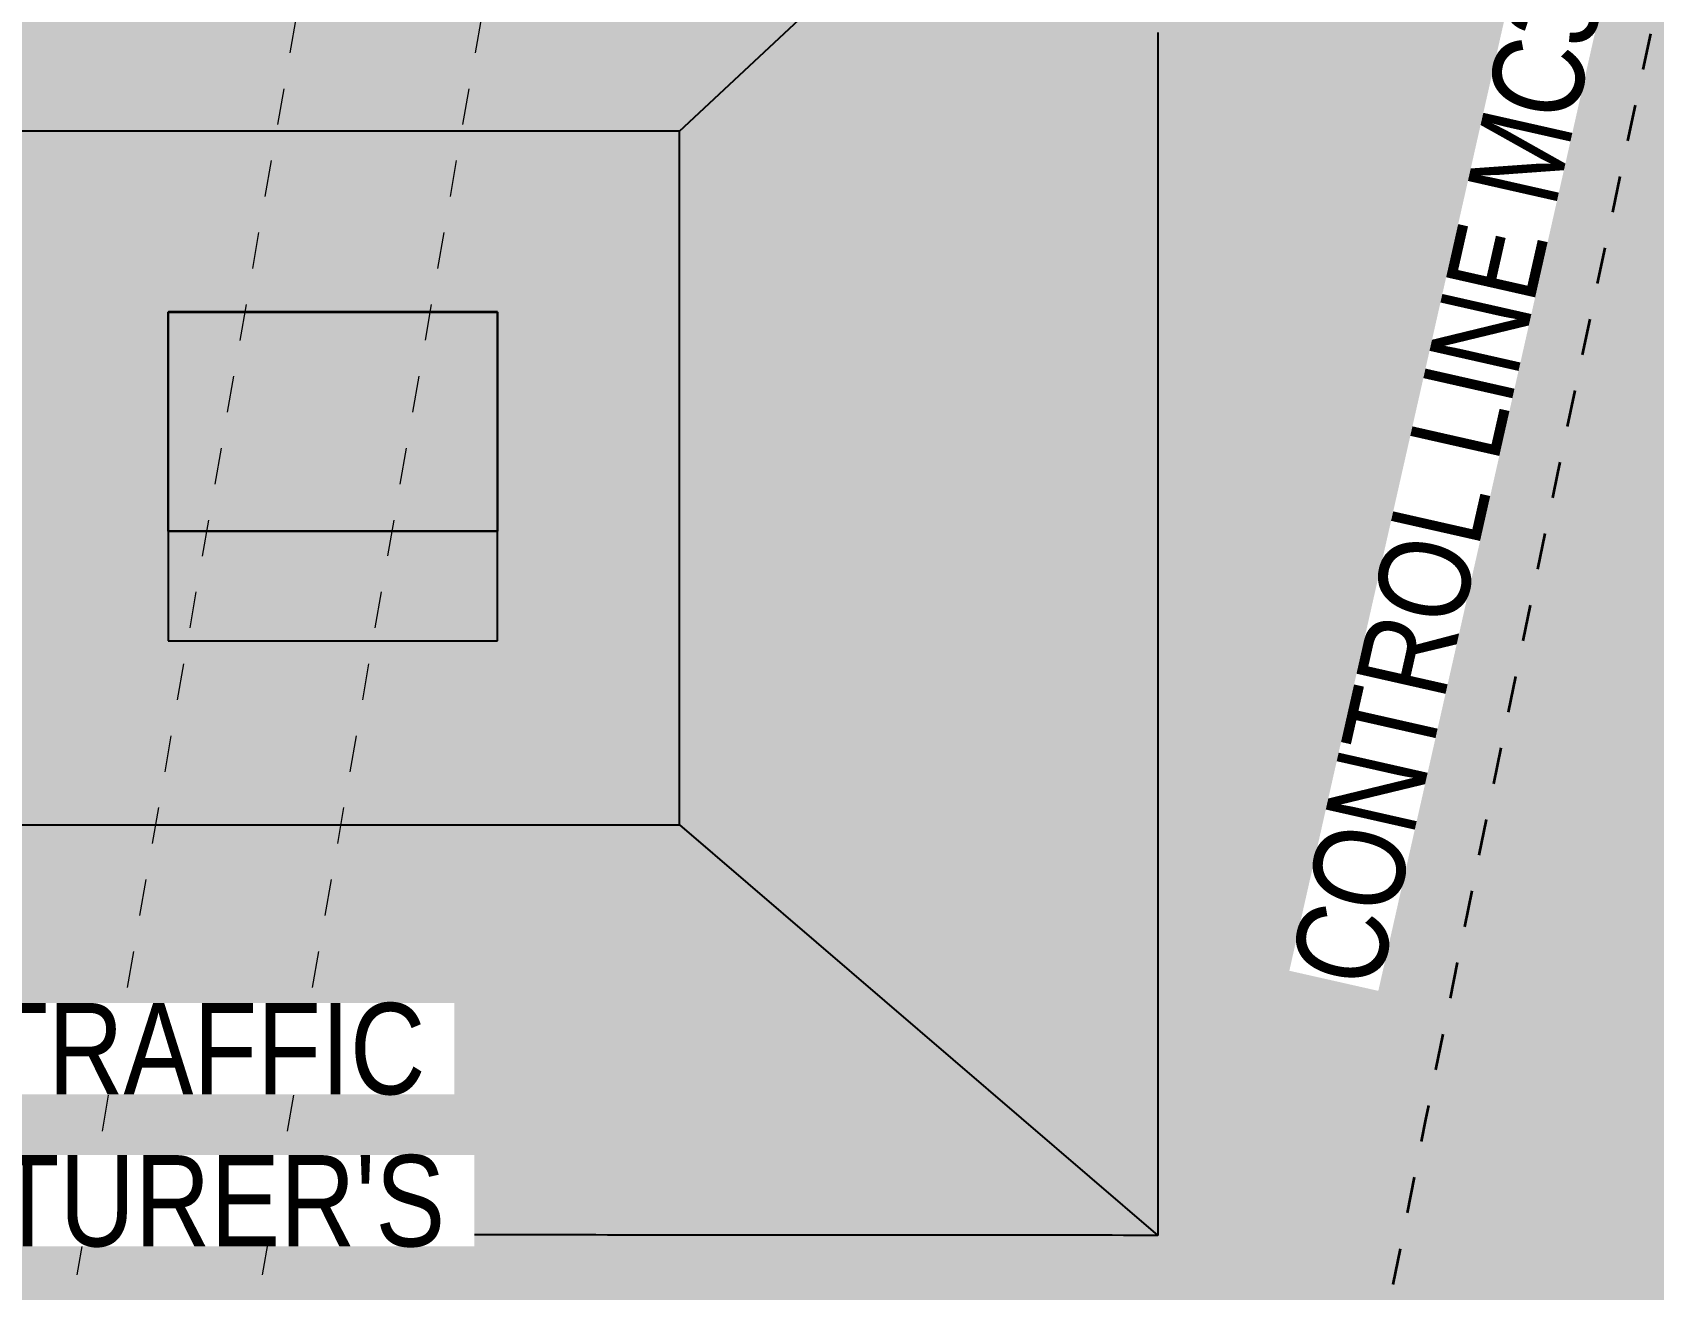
# Model space of a CAD drawing. Header units: metres. Extents: x -1161 to -1081, y 0 to 563.
# Drawn here: x -1126.315 to -1121.872, y 539.699 to 543.145 of the extents above; entities that cross this region are included whole.
import ezdxf

# ---------------------------------------------------------------- set-up
doc = ezdxf.new("R2010")
doc.units = ezdxf.units.M
doc.linetypes.add('ControlLine', pattern=[0.02, 0.0125, -0.0025, 0.0025, -0.0025])
doc.linetypes.add('Dash - Tight', pattern=[0.0045, 0.003, -0.0015])
for name, color, linetype, lineweight in [('A-DETL', 7, 'Continuous', 13), ('A-DETL-GENF', 7, 'Continuous', 9), ('A-GENM', 7, 'Continuous', 35), ('G-ANNO-TEXT', 7, 'Continuous', 9)]:
    doc.layers.add(name, color=color, linetype=linetype, lineweight=lineweight)
doc.styles.add('Arial Narrow_2', font='ARIALN.TTF', dxfattribs={"height": 0.25})

# ---------------------------------------------------------------- blocks, each defined once
blk = doc.blocks.new('T2DPAA-T2D-PWA-RW-M2D-000002_ControlLinesMinor_rvt-1-DRG-2873121 - DECK SLAB GENERAL ARRANGEMENT PLAN')
at = {"layer": 'A-DETL', "color": 150, "linetype": 'ControlLine', "lineweight": 35, "true_color": 0x0080ff}
blk.add_arc((-906.7582, 497.0745), 220, 166.350456, 170.117063, dxfattribs=at)
blk = doc.blocks.new('T2DPAA-T2D-C3S-RS-M3D-100334_rvt-1-DRG-2873121 - DECK SLAB GENERAL ARRANGEMENT PLAN')
at = {"layer": 'A-GENM', "color": 254, "lineweight": 25, "true_color": 0xd1d1d1}
for p, q in [((-1124.5413, 542.8742), (-1123.9259, 543.4493)), ((-1124.5413, 542.8742), (-1126.4413, 542.8742)), ((-1124.5413, 542.3305), (-1124.5413, 542.8742)), ((-1125.9426, 542.3786), (-1125.9426, 541.4776)), ((-1125.8424, 542.3796), (-1125.9418, 542.3796)), ((-1125.7422, 542.3796), (-1125.8417, 542.3796)), ((-1125.6419, 542.3796), (-1125.7416, 542.3796)), ((-1125.5417, 542.3796), (-1125.6414, 542.3796)), ((-1125.4415, 542.3796), (-1125.5413, 542.3796)), ((-1125.3413, 542.3796), (-1125.4411, 542.3796)), ((-1125.241, 542.3796), (-1125.341, 542.3796)), ((-1125.1408, 542.3796), (-1125.2409, 542.3796)), ((-1125.0406, 542.3796), (-1125.1407, 542.3796)), ((-1125.0406, 541.4776), (-1125.0406, 542.3786)), ((-1124.5414, 540.9731), (-1124.5413, 542.3297)), ((-1125.9426, 541.4776), (-1125.0406, 541.4776)), ((-1126.4414, 540.9731), (-1125.773, 540.9731)), ((-1125.772, 540.9731), (-1124.5414, 540.9731)), ((-1124.5414, 540.9731), (-1123.2302, 539.8481))]:
    blk.add_line(p, q, dxfattribs=at)
at = {"layer": 'A-GENM', "color": 9, "lineweight": 25, "true_color": 0xbebebe}
for p, q in [((-1125.9426, 542.3786), (-1125.9426, 542.3035)), ((-1125.9426, 542.3786), (-1125.9426, 542.3035)), ((-1125.0406, 542.3035), (-1125.0406, 542.3786)), ((-1125.0406, 542.3035), (-1125.0406, 542.3786)), ((-1125.9426, 542.3035), (-1125.9426, 542.2284)), ((-1125.0406, 542.2284), (-1125.0406, 542.3035)), ((-1125.9426, 542.2284), (-1125.9426, 542.1532)), ((-1125.0406, 542.1532), (-1125.0406, 542.2284)), ((-1125.9426, 542.1532), (-1125.9426, 542.0781)), ((-1125.0406, 542.0781), (-1125.0406, 542.1532)), ((-1125.9426, 542.0781), (-1125.9426, 542.003)), ((-1125.0406, 542.003), (-1125.0406, 542.0781)), ((-1125.9426, 542.003), (-1125.9426, 541.9279)), ((-1125.0406, 541.9279), (-1125.0406, 542.003)), ((-1125.9426, 541.9279), (-1125.9426, 541.8527)), ((-1125.0406, 541.8527), (-1125.0406, 541.9279)), ((-1125.9426, 541.8527), (-1125.9426, 541.7776)), ((-1125.0406, 541.7776), (-1125.0406, 541.8527))]:
    blk.add_line(p, q, dxfattribs=at)
at = {"layer": 'A-GENM', "color": 253, "lineweight": 25, "true_color": 0xa3a3a3}
for p, q in [((-1125.9426, 542.3035), (-1125.9426, 542.3786)), ((-1125.0406, 542.3786), (-1125.0406, 542.3035)), ((-1125.9426, 542.2284), (-1125.9426, 542.3035)), ((-1125.0406, 542.3035), (-1125.0406, 542.2284)), ((-1125.9426, 542.1532), (-1125.9426, 542.2284)), ((-1125.0406, 542.2284), (-1125.0406, 542.1532)), ((-1125.9426, 542.0781), (-1125.9426, 542.1532)), ((-1125.0406, 542.1532), (-1125.0406, 542.0781)), ((-1125.9426, 542.003), (-1125.9426, 542.0781)), ((-1125.0406, 542.0781), (-1125.0406, 542.003)), ((-1125.9426, 541.9279), (-1125.9426, 542.003)), ((-1125.0406, 542.003), (-1125.0406, 541.9279)), ((-1125.9426, 541.8527), (-1125.9426, 541.9279)), ((-1125.0406, 541.9279), (-1125.0406, 541.8527)), ((-1125.9426, 541.7776), (-1125.9426, 541.8527)), ((-1125.0406, 541.8527), (-1125.0406, 541.7776))]:
    blk.add_line(p, q, dxfattribs=at)
at = {"layer": 'A-GENM', "color": 9, "lineweight": 25, "true_color": 0xbebebe, "flags": 128}
for points in [[(-1123.2301, 543.1449), (-1123.2301, 542.9857), (-1123.2301, 542.5935), (-1123.2301, 542.2013), (-1123.2301, 541.8091), (-1123.2301, 541.4169), (-1123.2302, 541.0247), (-1123.2302, 540.6325), (-1123.2302, 540.2403), (-1123.2302, 539.8481)], [(-1125.9426, 542.3796), (-1125.9426, 542.3791), (-1125.9426, 542.3786)], [(-1125.0406, 542.3786), (-1125.0406, 542.3791), (-1125.0406, 542.3796)], [(-1125.9426, 542.3035), (-1125.9426, 542.2284), (-1125.9426, 542.1532), (-1125.9426, 542.0781), (-1125.9426, 542.003), (-1125.9426, 541.9279), (-1125.9426, 541.8527), (-1125.9426, 541.7776)], [(-1125.0406, 541.7776), (-1125.0406, 541.8527), (-1125.0406, 541.9279), (-1125.0406, 542.003), (-1125.0406, 542.0781), (-1125.0406, 542.1532), (-1125.0406, 542.2284), (-1125.0406, 542.3035)], [(-1125.9426, 541.7776), (-1125.9426, 541.7026), (-1125.9426, 541.6276), (-1125.9426, 541.5526), (-1125.9426, 541.4776)], [(-1125.0406, 541.4776), (-1125.0406, 541.5526), (-1125.0406, 541.6276), (-1125.0406, 541.7026), (-1125.0406, 541.7776)]]:
    blk.add_lwpolyline(points, dxfattribs=at)
at = {"layer": 'A-GENM', "color": 9, "lineweight": 25, "true_color": 0xbebebe}
for points in [[(-1125.8424, 542.3786), (-1125.8758, 542.3786), (-1125.9092, 542.3786), (-1125.9426, 542.3786)], [(-1125.8424, 542.3796), (-1125.8755, 542.3796), (-1125.9087, 542.3796), (-1125.9418, 542.3796)], [(-1125.7422, 542.3786), (-1125.7756, 542.3786), (-1125.809, 542.3786), (-1125.8424, 542.3786)], [(-1125.7422, 542.3796), (-1125.7753, 542.3796), (-1125.8085, 542.3796), (-1125.8417, 542.3796)], [(-1125.6419, 542.3786), (-1125.6753, 542.3786), (-1125.7088, 542.3786), (-1125.7422, 542.3786)], [(-1125.6419, 542.3796), (-1125.6751, 542.3796), (-1125.7084, 542.3796), (-1125.7416, 542.3796)], [(-1125.5417, 542.3786), (-1125.5751, 542.3786), (-1125.6085, 542.3786), (-1125.6419, 542.3786)], [(-1125.5417, 542.3796), (-1125.575, 542.3796), (-1125.6082, 542.3796), (-1125.6414, 542.3796)], [(-1125.4415, 542.3786), (-1125.4749, 542.3786), (-1125.5083, 542.3786), (-1125.5417, 542.3786)], [(-1125.4415, 542.3796), (-1125.4748, 542.3796), (-1125.508, 542.3796), (-1125.5413, 542.3796)], [(-1125.3413, 542.3786), (-1125.3747, 542.3786), (-1125.4081, 542.3786), (-1125.4415, 542.3786)], [(-1125.3413, 542.3796), (-1125.3746, 542.3796), (-1125.4079, 542.3796), (-1125.4411, 542.3796)], [(-1125.241, 542.3786), (-1125.2745, 542.3786), (-1125.3079, 542.3786), (-1125.3413, 542.3786)], [(-1125.241, 542.3796), (-1125.2744, 542.3796), (-1125.3077, 542.3796), (-1125.341, 542.3796)], [(-1125.1408, 542.3786), (-1125.1742, 542.3786), (-1125.2076, 542.3786), (-1125.241, 542.3786)], [(-1125.1408, 542.3796), (-1125.1742, 542.3796), (-1125.2075, 542.3796), (-1125.2409, 542.3796)], [(-1125.0406, 542.3786), (-1125.074, 542.3786), (-1125.1074, 542.3786), (-1125.1408, 542.3786)], [(-1125.0406, 542.3796), (-1125.074, 542.3796), (-1125.1074, 542.3796), (-1125.1407, 542.3796)], [(-1125.9426, 541.7776), (-1125.9092, 541.7776), (-1125.8758, 541.7776), (-1125.8424, 541.7776)], [(-1125.8424, 541.7776), (-1125.809, 541.7776), (-1125.7756, 541.7776), (-1125.7422, 541.7776)], [(-1125.7422, 541.7776), (-1125.7088, 541.7776), (-1125.6753, 541.7776), (-1125.6419, 541.7776)], [(-1125.6419, 541.7776), (-1125.6085, 541.7776), (-1125.5751, 541.7776), (-1125.5417, 541.7776)], [(-1125.5417, 541.7776), (-1125.5083, 541.7776), (-1125.4749, 541.7776), (-1125.4415, 541.7776)], [(-1125.4415, 541.7776), (-1125.4081, 541.7776), (-1125.3747, 541.7776), (-1125.3413, 541.7776)], [(-1125.3413, 541.7776), (-1125.3079, 541.7776), (-1125.2745, 541.7776), (-1125.241, 541.7776)], [(-1125.241, 541.7776), (-1125.2076, 541.7776), (-1125.1742, 541.7776), (-1125.1408, 541.7776)], [(-1125.1408, 541.7776), (-1125.1074, 541.7776), (-1125.074, 541.7776), (-1125.0406, 541.7776)]]:
    blk.add_open_spline(points, degree=3, dxfattribs=at)
at = {"layer": 'A-GENM', "color": 253, "lineweight": 25, "true_color": 0xa3a3a3}
for points in [[(-1125.9426, 542.3786), (-1125.9092, 542.3786), (-1125.8758, 542.3786), (-1125.8424, 542.3786)], [(-1125.8424, 542.3786), (-1125.809, 542.3786), (-1125.7756, 542.3786), (-1125.7422, 542.3786)], [(-1125.7422, 542.3786), (-1125.7088, 542.3786), (-1125.6753, 542.3786), (-1125.6419, 542.3786)], [(-1125.6419, 542.3786), (-1125.6085, 542.3786), (-1125.5751, 542.3786), (-1125.5417, 542.3786)], [(-1125.5417, 542.3786), (-1125.5083, 542.3786), (-1125.4749, 542.3786), (-1125.4415, 542.3786)], [(-1125.4415, 542.3786), (-1125.4081, 542.3786), (-1125.3747, 542.3786), (-1125.3413, 542.3786)], [(-1125.3413, 542.3786), (-1125.3079, 542.3786), (-1125.2745, 542.3786), (-1125.241, 542.3786)], [(-1125.241, 542.3786), (-1125.2076, 542.3786), (-1125.1742, 542.3786), (-1125.1408, 542.3786)], [(-1125.1408, 542.3786), (-1125.1074, 542.3786), (-1125.074, 542.3786), (-1125.0406, 542.3786)], [(-1125.8424, 541.7776), (-1125.8758, 541.7776), (-1125.9092, 541.7776), (-1125.9426, 541.7776)], [(-1125.7422, 541.7776), (-1125.7756, 541.7776), (-1125.809, 541.7776), (-1125.8424, 541.7776)], [(-1125.6419, 541.7776), (-1125.6753, 541.7776), (-1125.7088, 541.7776), (-1125.7422, 541.7776)], [(-1125.5417, 541.7776), (-1125.5751, 541.7776), (-1125.6085, 541.7776), (-1125.6419, 541.7776)], [(-1125.4415, 541.7776), (-1125.4749, 541.7776), (-1125.5083, 541.7776), (-1125.5417, 541.7776)], [(-1125.3413, 541.7776), (-1125.3747, 541.7776), (-1125.4081, 541.7776), (-1125.4415, 541.7776)], [(-1125.241, 541.7776), (-1125.2745, 541.7776), (-1125.3079, 541.7776), (-1125.3413, 541.7776)], [(-1125.1408, 541.7776), (-1125.1742, 541.7776), (-1125.2076, 541.7776), (-1125.241, 541.7776)], [(-1125.0406, 541.7776), (-1125.074, 541.7776), (-1125.1074, 541.7776), (-1125.1408, 541.7776)]]:
    blk.add_open_spline(points, degree=3, dxfattribs=at)
at = {"layer": 'A-GENM', "color": 9, "lineweight": 25, "true_color": 0xbebebe}
for points, knots in [([(-1125.9426, 541.4776), (-1125.809, 541.4776), (-1125.5083, 541.4776), (-1125.2076, 541.4776), (-1125.0406, 541.4776)], [0, 0, 0, 0, 0.444444, 1, 1, 1, 1]), ([(-1123.2302, 539.8481), (-1123.3978, 539.8482), (-1123.7331, 539.8484), (-1124.1523, 539.8486), (-1124.4876, 539.8489), (-1124.8229, 539.8491), (-1125.1582, 539.8494), (-1125.4935, 539.8493), (-1125.8288, 539.8491), (-1126.1641, 539.8486), (-1126.4994, 539.8481), (-1126.8347, 539.8477), (-1127.2538, 539.8472), (-1127.5891, 539.8467), (-1127.7568, 539.8465)], [0, 0, 0, 0, 0.111111, 0.222222, 0.277778, 0.333333, 0.444444, 0.5, 0.555556, 0.666667, 0.722222, 0.777778, 0.888889, 1, 1, 1, 1])]:
    blk.add_open_spline(points, degree=3, knots=knots, dxfattribs=at)
blk = doc.blocks.new('T2DPAA-T2D-C3S-TF-XRF-100102_dwg-40805790-DRG-2873121 - DECK SLAB GENERAL ARRANGEMENT PLAN')
at = {"color": 1, "linetype": 'Dash - Tight', "lineweight": 18, "true_color": 0xff0000}
for p, q in [((22.105, -677.6018), (59.663, -674.3158)), ((22.2354, -678.0923), (63.2789, -674.5013))]:
    blk.add_line(p, q, dxfattribs=at)
blk = doc.blocks.new('T2DPAA-T2D-PWC-TF-M2D-100101_TrafficSigDesign_rvt-1-DRG-2873121 - DECK SLAB GENERAL ARRANGEMENT PLAN')
at = {"color": 1, "linetype": 'Dash - Tight', "lineweight": 18, "true_color": 0xff0000, "rotation": 75.11694444444437}
blk.add_blockref('T2DPAA-T2D-C3S-TF-XRF-100102_dwg-40805790-DRG-2873121 - DECK SLAB GENERAL ARRANGEMENT PLAN', (-1792.1969, 661.0881), dxfattribs=at)

msp = doc.modelspace()

# ---------------------------------------------------------------- hatches: boundary and pattern name
at = {"layer": 'A-DETL-GENF', "true_color": 0xc0c0c0, "transparency": 33554624}
h = msp.add_hatch(color=9, dxfattribs=at)
h.paths.add_polyline_path([(-1111.4068, 507.6833), (-1111.4038, 509.3104), (-1115.8427, 509.5292), (-1115.9672, 509.6084), (-1116.0843, 509.6947), (-1116.1785, 509.7729), (-1116.2782, 509.8688), (-1115.9515, 510.1359), (-1115.8802, 510.0721), (-1115.8383, 510.0373), (-1111.9939, 509.8934), (-1111.8511, 509.8074), (-1111.7031, 509.7308), (-1111.5505, 509.6639), (-1111.3939, 509.607), (-1105.4244, 543.8703), (-1105.0297, 543.8889), (-1105.0437, 546.0535), (-1135.8197, 546.0535), (-1135.8232, 544.1752), (-1141.7908, 509.9228), (-1142.1676, 509.9226), (-1142.1716, 507.7407), (-1111.7207, 507.6839)])
h.paths.add_polyline_path([(-1141.9428, 509.9086), (-1141.9428, 509.9086), (-1141.8958, 509.9086)])
h.paths.add_polyline_path([(-1113.0758, 510.4344), (-1113.5295, 511.0763), (-1112.9817, 510.9822), (-1113.0494, 510.5882)])
h.paths.add_polyline_path([(-1114.5522, 511.4141), (-1114.5522, 511.4142), (-1114.5522, 511.4142)])
h.paths.add_polyline_path([(-1114.5522, 511.4141), (-1114.5522, 511.4142), (-1114.5522, 511.4142)])
h.paths.add_polyline_path([(-1114.5522, 511.4142), (-1114.5522, 511.4142), (-1114.5548, 511.4883)])
h.paths.add_polyline_path([(-1116.9781, 512.2536), (-1116.9781, 512.2536), (-1116.9781, 512.4315)])
h.paths.add_polyline_path([(-1115.0674, 515.8749), (-1115.1233, 515.8783), (-1115.1771, 515.894), (-1115.2259, 515.9213), (-1115.2675, 515.9588), (-1115.2997, 516.0046), (-1115.3209, 516.0564), (-1115.3301, 516.1116), (-1115.3267, 516.1675), (-1115.311, 516.2212), (-1115.2837, 516.2701), (-1115.2462, 516.3117), (-1115.2004, 516.3439), (-1115.1486, 516.3651), (-1115.0934, 516.3743), (-1115.0375, 516.3709), (-1114.9838, 516.3552), (-1114.9349, 516.3279), (-1114.8933, 516.2904), (-1114.8611, 516.2446), (-1114.8399, 516.1928), (-1114.8308, 516.1376), (-1114.8341, 516.0817), (-1114.8499, 516.028), (-1114.8771, 515.9791), (-1114.9146, 515.9375), (-1114.9604, 515.9053), (-1115.0122, 515.8841)])
h.paths.add_polyline_path([(-1137.0676, 517.9372), (-1137.2404, 517.9646), (-1137.17, 518.409), (-1136.9972, 518.3817)])
h.paths.add_polyline_path([(-1115.8363, 519.4858), (-1116.5316, 519.4858), (-1116.5316, 520.4658), (-1115.5188, 520.4658), (-1115.6916, 519.4858)])
h.paths.add_polyline_path([(-1132.9721, 520.4137), (-1133.8993, 520.6601), (-1133.7199, 521.6724), (-1132.7564, 521.2255), (-1132.8746, 520.7806)])
h.paths.add_polyline_path([(-1124.1477, 521.9446), (-1124.2036, 521.9479), (-1124.2573, 521.9637), (-1124.3062, 521.9909), (-1124.3478, 522.0284), (-1124.38, 522.0742), (-1124.4012, 522.126), (-1124.4103, 522.1813), (-1124.4069, 522.2371), (-1124.3912, 522.2909), (-1124.3639, 522.3398), (-1124.3264, 522.3813), (-1124.2807, 522.4135), (-1124.2288, 522.4347), (-1124.1736, 522.4439), (-1124.1177, 522.4405), (-1124.064, 522.4248), (-1124.0151, 522.3975), (-1123.9735, 522.36), (-1123.9413, 522.3142), (-1123.9201, 522.2624), (-1123.911, 522.2072), (-1123.9144, 522.1513), (-1123.9301, 522.0976), (-1123.9574, 522.0487), (-1123.9948, 522.0071), (-1124.0406, 521.9749), (-1124.0924, 521.9537)])
h.paths.add_polyline_path([(-1110.154, 535.2026), (-1110.3264, 535.2326), (-1110.2491, 535.6759), (-1110.0767, 535.6459), (-1110.1405, 535.28)])
h.paths.add_polyline_path([(-1121.9534, 535.2613), (-1122.0093, 535.2655), (-1122.0627, 535.2821), (-1122.1112, 535.3101), (-1122.1522, 535.3482), (-1122.1838, 535.395), (-1122.2041, 535.4467), (-1122.2123, 535.502), (-1122.2081, 535.5579), (-1122.1915, 535.6113), (-1122.1635, 535.6598), (-1122.1253, 535.7008), (-1122.079, 535.7323), (-1122.0269, 535.7526), (-1121.9715, 535.7609), (-1121.9157, 535.7567), (-1121.8622, 535.7401), (-1121.8138, 535.7121), (-1121.7728, 535.6739), (-1121.7413, 535.6276), (-1121.7207, 535.5739), (-1121.7127, 535.5201), (-1121.7169, 535.4643), (-1121.7335, 535.4108), (-1121.7615, 535.3624), (-1121.7997, 535.3214), (-1121.8459, 535.2899), (-1121.8981, 535.2695), (-1121.925, 535.2655)])
h.paths.add_polyline_path([(-1132.0744, 541.518), (-1131.9775, 542.0653), (-1131.4302, 541.9684), (-1131.7649, 541.7344)])
h.paths.add_polyline_path([(-1108.9396, 542.3796), (-1108.9396, 542.3796), (-1109.1005, 542.4389)])
h.paths.add_polyline_path([(-1127.7567, 542.3791), (-1127.7567, 542.3796), (-1127.7567, 542.3796)])
h.paths.add_polyline_path([(-1125.0406, 542.3796), (-1125.0406, 542.3796), (-1125.0359, 542.3796)])
h.paths.add_polyline_path([(-1109.9652, 543.3779), (-1109.9652, 543.3779), (-1109.9652, 543.3941)])
h.paths.add_polyline_path([(-1114.5775, 543.3779), (-1114.5775, 543.3779), (-1114.6427, 543.3779)])
h.paths.add_polyline_path([(-1114.7136, 543.3779), (-1114.7136, 543.3779), (-1114.8848, 543.3779)])
h.paths.add_polyline_path([(-1114.6994, 543.3779), (-1114.6994, 543.3779), (-1114.7136, 543.3779)])
h.paths.add_polyline_path([(-1114.6852, 543.3779), (-1114.6852, 543.3779), (-1114.6994, 543.3779)])
h.paths.add_polyline_path([(-1115.2978, 543.3779), (-1115.2978, 543.3779), (-1115.3382, 543.3779)])
h.paths.add_polyline_path([(-1125.1849, 543.378), (-1125.1849, 543.378), (-1125.241, 543.378)])
h.paths.add_polyline_path([(-1125.1674, 543.378), (-1125.1674, 543.378), (-1125.1849, 543.378)])
h.paths.add_polyline_path([(-1127.0023, 543.378), (-1127.0023, 543.378), (-1127.0023, 543.3869)])
h.paths.add_polyline_path([(-1127.227, 543.378), (-1127.227, 543.378), (-1127.2365, 543.378)])
h.paths.add_polyline_path([(-1135.8562, 543.378), (-1135.8562, 543.378), (-1135.8562, 543.3908)])
h.paths.add_polyline_path([(-1109.5636, 543.5777), (-1109.5636, 543.5777), (-1109.4664, 543.5777)])
h.paths.add_polyline_path([(-1113.5623, 543.5777), (-1113.5623, 543.5777), (-1113.5359, 543.5777)])
h.paths.add_polyline_path([(-1113.6023, 543.5777), (-1113.6023, 543.5777), (-1113.5623, 543.5777)])
h.paths.add_polyline_path([(-1113.6432, 543.5777), (-1113.6432, 543.5777), (-1113.6023, 543.5777)])
h.paths.add_polyline_path([(-1113.6847, 543.5777), (-1113.6847, 543.5777), (-1113.6432, 543.5777)])
h.paths.add_polyline_path([(-1113.7268, 543.5777), (-1113.7268, 543.5777), (-1113.6847, 543.5777)])
h.paths.add_polyline_path([(-1113.7317, 543.5777), (-1113.7317, 543.5777), (-1113.7268, 543.5777)])
h.paths.add_polyline_path([(-1113.7692, 543.5777), (-1113.7692, 543.5777), (-1113.7657, 543.5777)])
h.paths.add_polyline_path([(-1115.2665, 543.5777), (-1115.2665, 543.5777), (-1115.1667, 543.5777)])
h.paths.add_polyline_path([(-1115.6955, 543.5777), (-1115.6955, 543.5777), (-1115.6955, 543.5777)])
h.paths.add_polyline_path([(-1117.3617, 543.5777), (-1117.3617, 543.5777), (-1117.3219, 543.5777)])
h.paths.add_polyline_path([(-1123.9205, 543.5778), (-1123.9205, 543.5778), (-1123.9121, 543.5778)])
h.paths.add_polyline_path([(-1123.8701, 543.5778), (-1123.8701, 543.5778), (-1123.8286, 543.5778)])
h.paths.add_polyline_path([(-1124.8468, 543.5778), (-1124.8468, 543.5778), (-1124.8434, 543.5778)])
h.paths.add_polyline_path([(-1124.5357, 543.5778), (-1124.5357, 543.5778), (-1124.5357, 543.5893)])
h.paths.add_polyline_path([(-1125.773, 543.5778), (-1125.773, 543.5778), (-1125.7272, 543.5778)])
h.paths.add_polyline_path([(-1134.3195, 543.5779), (-1134.3195, 543.5779), (-1134.2873, 543.5779)])
h.paths.add_polyline_path([(-1134.2648, 543.5779), (-1134.2648, 543.5779), (-1134.1429, 543.5779)])
h.paths.add_polyline_path([(-1134.5774, 543.5779), (-1134.5774, 543.5779), (-1134.5345, 543.5779)])
h.paths.add_polyline_path([(-1134.6205, 543.5779), (-1134.6205, 543.5779), (-1134.6078, 543.5779)])
h.paths.add_polyline_path([(-1127.5997, 543.9528), (-1127.5997, 543.9528), (-1127.5997, 543.9535)])

# ---------------------------------------------------------------- block references
at = {"lineweight": 5}
for name in ['T2DPAA-T2D-C3S-RS-M3D-100334_rvt-1-DRG-2873121 - DECK SLAB GENERAL ARRANGEMENT PLAN', 'T2DPAA-T2D-PWC-TF-M2D-100101_TrafficSigDesign_rvt-1-DRG-2873121 - DECK SLAB GENERAL ARRANGEMENT PLAN', 'T2DPAA-T2D-PWA-RW-M2D-000002_ControlLinesMinor_rvt-1-DRG-2873121 - DECK SLAB GENERAL ARRANGEMENT PLAN']:
    msp.add_blockref(name, (0, 0), dxfattribs=at)

# ---------------------------------------------------------------- next in the draw order: texts
at = {"layer": 'G-ANNO-TEXT', "insert": (-1122.8701, 540.5733), "char_height": 0.25, "attachment_point": 1, "rotation": 77.2588, "style": 'Arial Narrow_2', "bg_fill": 3, "box_fill_scale": 1, "bg_fill_color": 256, "bg_fill_true_color": 13158600, "bg_fill_transparency": 0}
msp.add_mtext('CONTROL LINE MC31', dxfattribs=at)
at = {"layer": 'G-ANNO-TEXT', "char_height": 0.25, "attachment_point": 1, "style": 'Arial Narrow_2', "bg_fill": 3, "box_fill_scale": 1, "bg_fill_color": 256, "bg_fill_true_color": 13158600, "bg_fill_transparency": 0}
for s, insert in [('P4 PIT IN FOOTPATH FOR TRAFFIC ', (-1130.0903, 540.4848)), ("SIGNAL. REFER MANUFACTURER'S ", (-1130.0903, 540.068))]:
    msp.add_mtext(s, dxfattribs=dict(at, insert=insert))

doc.saveas('drawing.dxf')
